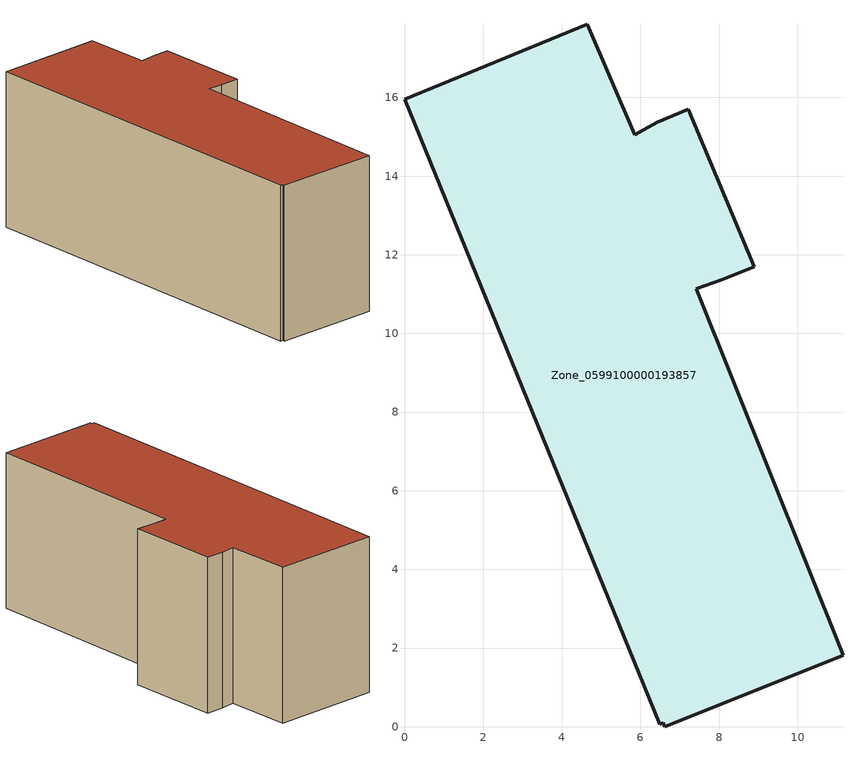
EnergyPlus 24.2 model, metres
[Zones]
Zone_0599100000193857
 floor ground (C_G): 6.58,0.1 6.49,0.06 0,15.95 4.64,17.86 5.85,15.05 6.43,15.37 7.22,15.7 8.89,11.7 8.07,11.37 7.42,11.14 11.15,1.81 6.62,0 z0
 wall outside (C_F): 11.15,1.81 7.42,11.14 8.07,11.37 8.89,11.7 7.22,15.7 6.43,15.37 5.85,15.05 4.64,17.86 0,15.95 6.49,0.06 6.58,0.1 6.62,0 11.15,1.81 z0:7.16
 roof outside (C_R): 6.62,0 11.15,1.81 7.42,11.14 8.07,11.37 8.89,11.7 7.22,15.7 6.43,15.37 5.85,15.05 4.64,17.86 0,15.95 6.49,0.06 6.58,0.1 z7.16
[BUILDING]
Pand.0599100000193857: North Axis=0; Terrain=City; Loads Convergence Tolerance Value=0.04; Temperature Convergence Tolerance Value=0.4; Solar Distribution=FullExterior; Maximum Number of Warmup Days=25; Minimum Number of Warmup Days=1
[Site:Location]
Rotterdam.The.Hague.AP_ZH_NLD Design_Conditions: Latitude=51.96; Longitude=4.45; Time Zone=1; Elevation=-4.5
[SITE:GROUNDTEMPERATURE:BUILDINGSURFACE]
18, 18, 18, 18, 18, 18, 18, 18, 18, 18, 18, 18
[MATERIAL] Thermal Absorptance=0.9; Solar Absorptance=0.7; Visible Absorptance=0.7
Name | Roughness | Thickness | Conductivity | Density | Specific Heat
G.TI.1946 | MediumSmooth | 0.15 | 1 | 540 | 1210
F.TI.1946 | Rough | 0.3 | 0.857143 | 1920 | 840
R.TI.1946 | MediumRough | 0.2 | 0.1 | 1500 | 1000
[CONSTRUCTION]
C_G: G.TI.1946
C_F: F.TI.1946
C_R: R.TI.1946
[ZONE]
Zone_0599100000193857: Type=1; Multiplier=1; Ceiling Height=Autocalculate; Volume=Autocalculate; Floor Area=autocalculate; Part of Total Floor Area=Yes
[ZONEINFILTRATION:DESIGNFLOWRATE]
Infil_Zone_0599100000193857: Zone or ZoneList or Space or SpaceList=Zone_0599100000193857; Schedule=AlwaysOn; Design Flow Rate Calculation Method=Flow/Area; Flow Rate per Floor Area=0.003; Constant Term Coefficient=1; Temperature Term Coefficient=0; Velocity Term Coefficient=0; Velocity Squared Term Coefficient=0
[HVACTEMPLATE:ZONE:IDEALLOADSAIRSYSTEM]
Zone_0599100000193857: Maximum Heating Supply Air Temperature=50; Minimum Cooling Supply Air Temperature=13; Maximum Heating Supply Air Humidity Ratio=0.0156; Minimum Cooling Supply Air Humidity Ratio=0.0077; Heating Limit=NoLimit; Cooling Limit=NoLimit; Dehumidification Control Type=ConstantSensibleHeatRatio; Cooling Sensible Heat Ratio=0.7; Dehumidification Setpoint=60; Humidification Control Type=None; Humidification Setpoint=30; Outdoor Air Method=None; Outdoor Air Flow Rate per Person=0.00944; Outdoor Air Flow Rate per Zone Floor Area=0; Outdoor Air Flow Rate per Zone=0; Demand Controlled Ventilation Type=None; Outdoor Air Economizer Type=NoEconomizer; Heat Recovery Type=None; Sensible Heat Recovery Effectiveness=0.7; Latent Heat Recovery Effectiveness=0.65
[ZONECONTROL:THERMOSTAT]
ThermostatControl_Zone_0599100000193857: Zone or ZoneList=Zone_0599100000193857; Control Type Schedule=DualSetpointControlType; Control 1=Thermostat_Zone_0599100000193857; Temperature Difference Between Cutout And Setpoint=0
[THERMOSTATSETPOINT:DUALSETPOINT]
Thermostat_Zone_0599100000193857: Heating Setpoint Temperature Schedule=HeatingSetpoint_Zone_0599100000193857; Cooling Setpoint Temperature Schedule=CoolingSetpoint_Zone_0599100000193857
[SCHEDULE:COMPACT]
HeatingSetpoint_Zone_0599100000193857: Through: 12/31, For: AllDays, Until: 24:00, 21
CoolingSetpoint_Zone_0599100000193857: Through: 12/31, For: AllDays, Until: 24:00, 24
DualSetpointControlType: Through: 12/31, For: AllDays, Until: 24:00, 4
AlwaysOn: Through: 12/31, For: AllDays, Until: 24:00, 1
